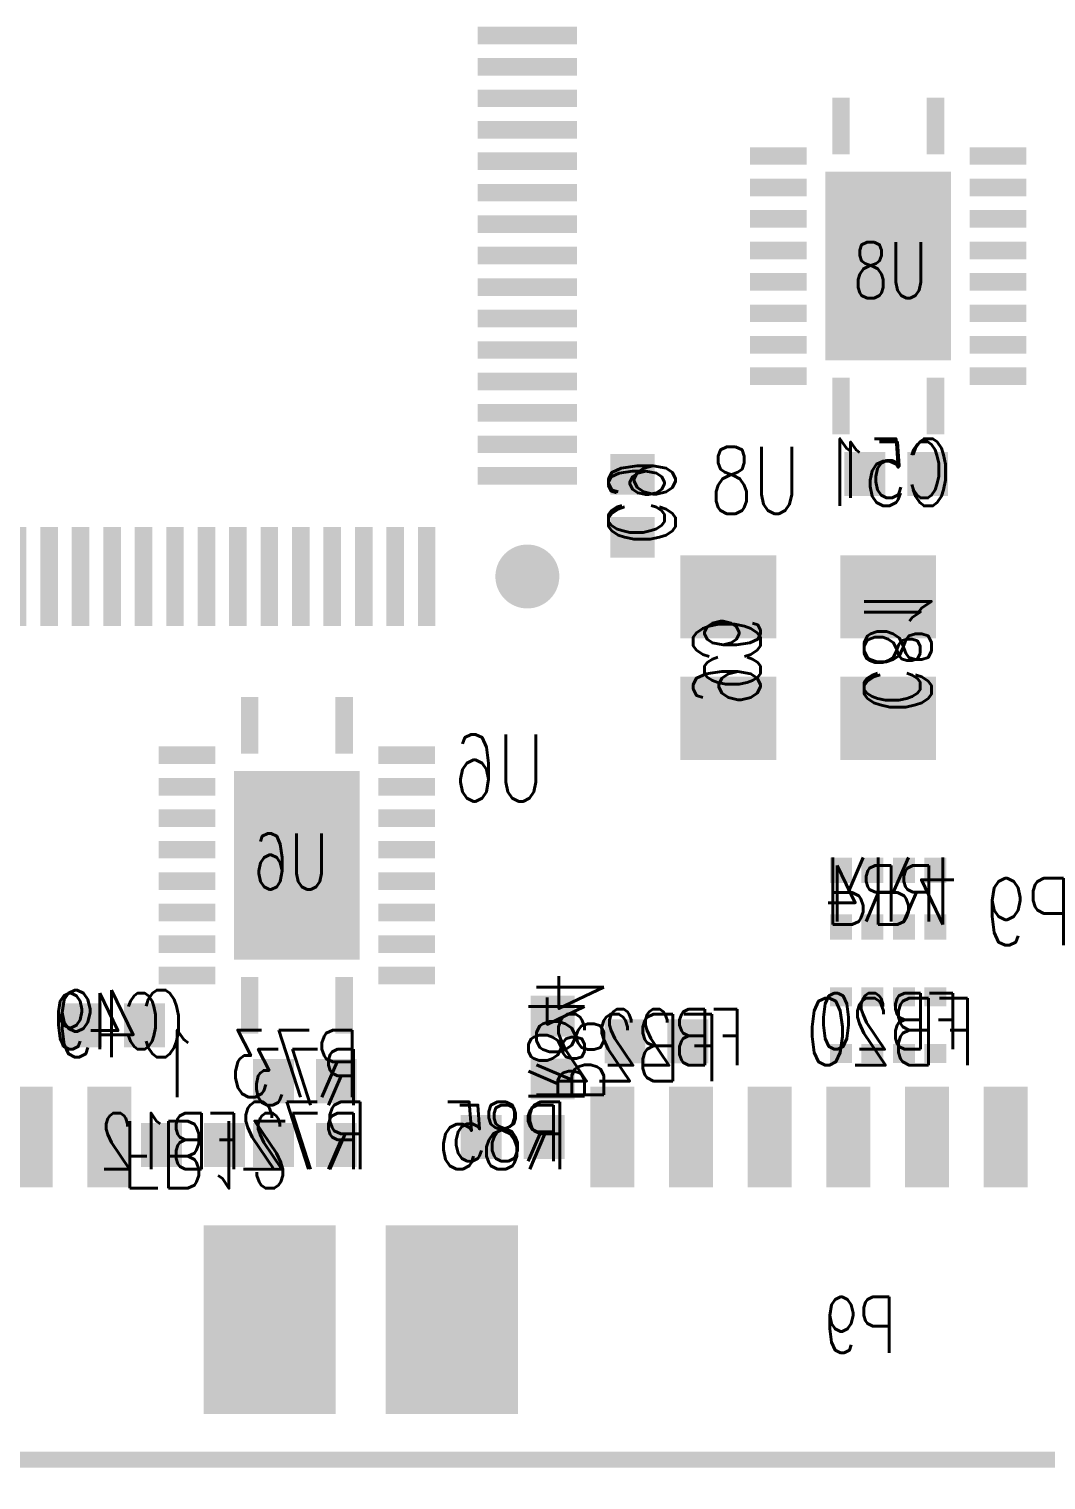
# Model space of a CAD drawing. Extents: x -31.8 to 29.1, y -21.3 to 21.3.
# Drawn here: x -13.02 to 3.14, y -21.32 to 1.74 of the extents above; entities that cross this region are included whole.
import ezdxf

# ---------------------------------------------------------------- set-up
doc = ezdxf.new("R2010")
doc.units = 0
doc.header["$MEASUREMENT"] = 0
doc.layers.get('0').update_dxf_attribs({"linetype": 'CONTINUOUS'})
for name, color, linetype in [('BOARD_OUTLINE_00', 5, 'CONTINUOUS'), ('DRIL_NPLTE_THRU_01', 3, 'CONTINUOUS'), ('DRIL_NPLTE_THRU_02', 112, 'CONTINUOUS'), ('DRIL_NPLTE_THRU_03', 2, 'CONTINUOUS'), ('DRIL_NPLTE_THRU_04', 4, 'CONTINUOUS'), ('DRIL_NPLTE_THRU_05', 171, 'CONTINUOUS'), ('DRIL_NPLTE_THRU_06', 1, 'CONTINUOUS'), ('PADS_BOT', 1, 'CONTINUOUS'), ('PADS_INNER', 3, 'CONTINUOUS'), ('PADS_TOP', 3, 'CONTINUOUS'), ('PART_NAME_06', 183, 'CONTINUOUS'), ('PART_NAME_12', 150, 'CONTINUOUS'), ('TEXT_25', 67, 'CONTINUOUS')]:
    doc.layers.add(name, color=color, linetype=linetype)
doc.styles.add('W0$1524', font='simplex', dxfattribs={"width": 0.75})
doc.styles.add('W0$2032', font='simplex', dxfattribs={"width": 0.75})

# ---------------------------------------------------------------- blocks, each defined once
blk = doc.blocks.new('BOARD_1')
at = {"layer": 'BOARD_OUTLINE_00', "const_width": 0.254}
blk.add_lwpolyline([(0, 0), (58, 0), (58, 42), (0, 42)], close=True, dxfattribs=at)
blk = doc.blocks.new('DRIL_HOLE_0')
blk.add_lwpolyline([(0, 0, 1), (0, 0, 1)], format="xyb", close=True)
blk = doc.blocks.new('PAD_0')
blk.add_lwpolyline([(0, 0, 1), (0, 0, 1)], format="xyb", close=True)
blk = doc.blocks.new('PAD_2')
at = {"const_width": 1.321}
blk.add_lwpolyline([(-0.762, 0), (0.762, 0)], dxfattribs=at)
blk = doc.blocks.new('STK_BOT_7')
at = {"layer": 'DRIL_NPLTE_THRU_01'}
blk.add_blockref('DRIL_HOLE_0', (0, 0), dxfattribs=at)
at = {"layer": 'DRIL_NPLTE_THRU_02'}
blk.add_blockref('DRIL_HOLE_0', (0, 0), dxfattribs=at)
at = {"layer": 'DRIL_NPLTE_THRU_03'}
blk.add_blockref('DRIL_HOLE_0', (0, 0), dxfattribs=at)
at = {"layer": 'DRIL_NPLTE_THRU_04'}
blk.add_blockref('DRIL_HOLE_0', (0, 0), dxfattribs=at)
at = {"layer": 'DRIL_NPLTE_THRU_05'}
blk.add_blockref('DRIL_HOLE_0', (0, 0), dxfattribs=at)
at = {"layer": 'DRIL_NPLTE_THRU_06'}
blk.add_blockref('DRIL_HOLE_0', (0, 0), dxfattribs=at)
at = {"layer": 'PADS_BOT'}
blk.add_blockref('PAD_2', (0, 0), dxfattribs=at)
at = {"layer": 'PADS_INNER'}
blk.add_blockref('PAD_0', (0, 0), dxfattribs=at)
at = {"layer": 'PADS_TOP'}
blk.add_blockref('PAD_0', (0, 0), dxfattribs=at)
blk = doc.blocks.new('SYM_BOT_5')
for p in [(0, 0.9652), (0, -0.9652)]:
    blk.add_blockref('STK_BOT_7', p)
blk = doc.blocks.new('PART_BOT_11')
blk.add_blockref('SYM_BOT_5', (0, 0))
at = {"layer": 'PART_NAME_06', "style": 'W0$2032', "width": 0.75}
blk.add_text('C6', height=1.0668, rotation=270, dxfattribs=at).set_placement((-0.508, 0.635))
at = {"layer": 'PART_NAME_12', "style": 'W0$1524', "width": 0.75}
blk.add_text('C6', height=0.889, rotation=90, dxfattribs=at).set_placement((0.381, -0.508))
blk = doc.blocks.new('PAD_15')
at = {"const_width": 0.35}
blk.add_lwpolyline([(-0.22, 0), (0.18, 0)], dxfattribs=at)
blk = doc.blocks.new('STK_BOT_74')
at = {"layer": 'DRIL_NPLTE_THRU_01'}
blk.add_blockref('DRIL_HOLE_0', (0, 0), dxfattribs=at)
at = {"layer": 'DRIL_NPLTE_THRU_02'}
blk.add_blockref('DRIL_HOLE_0', (0, 0), dxfattribs=at)
at = {"layer": 'DRIL_NPLTE_THRU_03'}
blk.add_blockref('DRIL_HOLE_0', (0, 0), dxfattribs=at)
at = {"layer": 'DRIL_NPLTE_THRU_04'}
blk.add_blockref('DRIL_HOLE_0', (0, 0), dxfattribs=at)
at = {"layer": 'DRIL_NPLTE_THRU_05'}
blk.add_blockref('DRIL_HOLE_0', (0, 0), dxfattribs=at)
at = {"layer": 'DRIL_NPLTE_THRU_06'}
blk.add_blockref('DRIL_HOLE_0', (0, 0), dxfattribs=at)
at = {"layer": 'PADS_BOT', "rotation": 90}
blk.add_blockref('PAD_15', (0, 0), dxfattribs=at)
at = {"layer": 'PADS_INNER'}
blk.add_blockref('PAD_0', (0, 0), dxfattribs=at)
at = {"layer": 'PADS_TOP'}
blk.add_blockref('PAD_0', (0, 0), dxfattribs=at)
blk = doc.blocks.new('SYM_BOT_23')
for p in [(-0.75, 0.45), (-0.25, 0.45), (0.25, 0.45), (0.75, 0.45), (-0.75, -0.45), (-0.25, -0.45), (0.25, -0.45), (0.75, -0.45)]:
    blk.add_blockref('STK_BOT_74', p)
blk = doc.blocks.new('PART_BOT_60')
blk.add_blockref('SYM_BOT_23', (0, 0))
at = {"layer": 'PART_NAME_06', "style": 'W0$2032', "width": 0.75}
blk.add_text('RR4', height=1.0668, rotation=180, dxfattribs=at).set_placement((1.016, 0.635))
at = {"layer": 'PART_NAME_12', "style": 'W0$1524', "width": 0.75}
blk.add_text('RR4', height=0.889, dxfattribs=at).set_placement((-0.762, -0.381))
blk = doc.blocks.new('PAD_16')
at = {"const_width": 0.3}
blk.add_lwpolyline([(-0.175, 0), (0.175, 0)], dxfattribs=at)
blk = doc.blocks.new('STK_BOT_28')
at = {"layer": 'DRIL_NPLTE_THRU_01'}
blk.add_blockref('DRIL_HOLE_0', (0, 0), dxfattribs=at)
at = {"layer": 'DRIL_NPLTE_THRU_02'}
blk.add_blockref('DRIL_HOLE_0', (0, 0), dxfattribs=at)
at = {"layer": 'DRIL_NPLTE_THRU_03'}
blk.add_blockref('DRIL_HOLE_0', (0, 0), dxfattribs=at)
at = {"layer": 'DRIL_NPLTE_THRU_04'}
blk.add_blockref('DRIL_HOLE_0', (0, 0), dxfattribs=at)
at = {"layer": 'DRIL_NPLTE_THRU_05'}
blk.add_blockref('DRIL_HOLE_0', (0, 0), dxfattribs=at)
at = {"layer": 'DRIL_NPLTE_THRU_06'}
blk.add_blockref('DRIL_HOLE_0', (0, 0), dxfattribs=at)
at = {"layer": 'PADS_BOT'}
blk.add_blockref('PAD_16', (0, 0), dxfattribs=at)
at = {"layer": 'PADS_INNER'}
blk.add_blockref('PAD_0', (0, 0), dxfattribs=at)
at = {"layer": 'PADS_TOP'}
blk.add_blockref('PAD_0', (0, 0), dxfattribs=at)
blk = doc.blocks.new('SYM_BOT_24')
for p in [(-0.75, 0.45), (-0.25, 0.45), (0.25, 0.45), (0.75, 0.45), (-0.75, -0.45), (-0.25, -0.45), (0.25, -0.45), (0.75, -0.45)]:
    blk.add_blockref('STK_BOT_28', p)
blk = doc.blocks.new('PART_BOT_67')
blk.add_blockref('SYM_BOT_24', (0, 0))
at = {"layer": 'PART_NAME_06', "style": 'W0$2032', "width": 0.75}
blk.add_text('FB20', height=1.0668, rotation=180, dxfattribs=at).set_placement((1.397, 0.635))
at = {"layer": 'PART_NAME_12', "style": 'W0$1524', "width": 0.75}
blk.add_text('FB20', height=0.889, rotation=180, dxfattribs=at).set_placement((1.143, 0.381))
blk = doc.blocks.new('PAD_6')
at = {"const_width": 0.7}
blk.add_lwpolyline([(-0.8, 0), (0.8, 0)], dxfattribs=at)
blk = doc.blocks.new('STK_BOT_12')
at = {"layer": 'DRIL_NPLTE_THRU_01'}
blk.add_blockref('DRIL_HOLE_0', (0, 0), dxfattribs=at)
at = {"layer": 'DRIL_NPLTE_THRU_02'}
blk.add_blockref('DRIL_HOLE_0', (0, 0), dxfattribs=at)
at = {"layer": 'DRIL_NPLTE_THRU_03'}
blk.add_blockref('DRIL_HOLE_0', (0, 0), dxfattribs=at)
at = {"layer": 'DRIL_NPLTE_THRU_04'}
blk.add_blockref('DRIL_HOLE_0', (0, 0), dxfattribs=at)
at = {"layer": 'DRIL_NPLTE_THRU_05'}
blk.add_blockref('DRIL_HOLE_0', (0, 0), dxfattribs=at)
at = {"layer": 'DRIL_NPLTE_THRU_06'}
blk.add_blockref('DRIL_HOLE_0', (0, 0), dxfattribs=at)
at = {"layer": 'PADS_BOT', "rotation": 90}
blk.add_blockref('PAD_6', (0, 0), dxfattribs=at)
at = {"layer": 'PADS_INNER'}
blk.add_blockref('PAD_0', (0, 0), dxfattribs=at)
at = {"layer": 'PADS_TOP'}
blk.add_blockref('PAD_0', (0, 0), dxfattribs=at)
blk = doc.blocks.new('PAD_7')
at = {"const_width": 2.1}
blk.add_lwpolyline([(-1.5, 0), (1.5, 0)], dxfattribs=at)
blk = doc.blocks.new('STK_BOT_13')
at = {"layer": 'DRIL_NPLTE_THRU_01'}
blk.add_blockref('DRIL_HOLE_0', (0, 0), dxfattribs=at)
at = {"layer": 'DRIL_NPLTE_THRU_02'}
blk.add_blockref('DRIL_HOLE_0', (0, 0), dxfattribs=at)
at = {"layer": 'DRIL_NPLTE_THRU_03'}
blk.add_blockref('DRIL_HOLE_0', (0, 0), dxfattribs=at)
at = {"layer": 'DRIL_NPLTE_THRU_04'}
blk.add_blockref('DRIL_HOLE_0', (0, 0), dxfattribs=at)
at = {"layer": 'DRIL_NPLTE_THRU_05'}
blk.add_blockref('DRIL_HOLE_0', (0, 0), dxfattribs=at)
at = {"layer": 'DRIL_NPLTE_THRU_06'}
blk.add_blockref('DRIL_HOLE_0', (0, 0), dxfattribs=at)
at = {"layer": 'PADS_BOT', "rotation": 90}
blk.add_blockref('PAD_7', (0, 0), dxfattribs=at)
at = {"layer": 'PADS_INNER'}
blk.add_blockref('PAD_0', (0, 0), dxfattribs=at)
at = {"layer": 'PADS_TOP'}
blk.add_blockref('PAD_0', (0, 0), dxfattribs=at)
blk = doc.blocks.new('SYM_BOT_11')
for name, p in [('STK_BOT_12', (-3.75, 0)), ('STK_BOT_12', (-2.5, 0)), ('STK_BOT_12', (-1.25, 0)), ('STK_BOT_12', (0, 0)), ('STK_BOT_12', (1.25, 0)), ('STK_BOT_12', (2.5, 0)), ('STK_BOT_12', (3.75, 0)), ('STK_BOT_13', (-6.3, -2.9)), ('STK_BOT_13', (6.3, -2.9))]:
    blk.add_blockref(name, p)
blk = doc.blocks.new('PART_BOT_72')
blk.add_blockref('SYM_BOT_11', (0, 0))
at = {"layer": 'PART_NAME_06', "style": 'W0$2032', "width": 0.75}
blk.add_text('P7', height=1.0668, dxfattribs=at).set_placement((0.762, 1.397))
at = {"layer": 'PART_NAME_12', "style": 'W0$1524', "width": 0.75}
blk.add_text('P7', height=0.889, dxfattribs=at).set_placement((-0.508, -2.921))
blk = doc.blocks.new('PART_BOT_74')
blk.add_blockref('SYM_BOT_11', (0, 0))
at = {"layer": 'PART_NAME_06', "style": 'W0$2032', "width": 0.75}
blk.add_text('P9', height=1.0668, dxfattribs=at).set_placement((-3.556, 3.048))
at = {"layer": 'PART_NAME_12', "style": 'W0$1524', "width": 0.75}
blk.add_text('P9', height=0.889, dxfattribs=at).set_placement((-0.762, -3.429))
blk = doc.blocks.new('PAD_17')
at = {"const_width": 0.65}
blk.add_lwpolyline([(-0.35, 0), (0.35, 0)], dxfattribs=at)
blk = doc.blocks.new('STK_BOT_31')
at = {"layer": 'DRIL_NPLTE_THRU_01'}
blk.add_blockref('DRIL_HOLE_0', (0, 0), dxfattribs=at)
at = {"layer": 'DRIL_NPLTE_THRU_02'}
blk.add_blockref('DRIL_HOLE_0', (0, 0), dxfattribs=at)
at = {"layer": 'DRIL_NPLTE_THRU_03'}
blk.add_blockref('DRIL_HOLE_0', (0, 0), dxfattribs=at)
at = {"layer": 'DRIL_NPLTE_THRU_04'}
blk.add_blockref('DRIL_HOLE_0', (0, 0), dxfattribs=at)
at = {"layer": 'DRIL_NPLTE_THRU_05'}
blk.add_blockref('DRIL_HOLE_0', (0, 0), dxfattribs=at)
at = {"layer": 'DRIL_NPLTE_THRU_06'}
blk.add_blockref('DRIL_HOLE_0', (0, 0), dxfattribs=at)
at = {"layer": 'PADS_BOT', "rotation": 90}
blk.add_blockref('PAD_17', (0, 0), dxfattribs=at)
at = {"layer": 'PADS_INNER'}
blk.add_blockref('PAD_0', (0, 0), dxfattribs=at)
at = {"layer": 'PADS_TOP'}
blk.add_blockref('PAD_0', (0, 0), dxfattribs=at)
blk = doc.blocks.new('SYM_BOT_25')
for p in [(-0.5, 0), (0.5, 0)]:
    blk.add_blockref('STK_BOT_31', p)
blk = doc.blocks.new('PART_BOT_105')
blk.add_blockref('SYM_BOT_25', (0, 0))
at = {"layer": 'PART_NAME_06', "style": 'W0$2032', "width": 0.75}
blk.add_text('C51', height=1.0668, dxfattribs=at).set_placement((-0.889, -0.508))
at = {"layer": 'PART_NAME_12', "style": 'W0$1524', "width": 0.75}
blk.add_text('C51', height=0.889, dxfattribs=at).set_placement((-0.762, -0.381))
blk = doc.blocks.new('PART_BOT_125')
blk.add_blockref('SYM_BOT_25', (0, 0))
at = {"layer": 'PART_NAME_06', "style": 'W0$2032', "width": 0.75}
blk.add_text('C9', height=1.0668, dxfattribs=at).set_placement((-0.635, -0.381))
at = {"layer": 'PART_NAME_12', "style": 'W0$1524', "width": 0.75}
blk.add_text('C9', height=0.889, dxfattribs=at).set_placement((-0.508, -0.381))
blk = doc.blocks.new('PART_BOT_128')
blk.add_blockref('SYM_BOT_25', (0, 0))
at = {"layer": 'PART_NAME_06', "style": 'W0$2032', "width": 0.75}
blk.add_text('FB12', height=1.0668, dxfattribs=at).set_placement((-1.143, -0.381))
at = {"layer": 'PART_NAME_12', "style": 'W0$1524', "width": 0.75}
blk.add_text('FB12', height=0.889, rotation=180, dxfattribs=at).set_placement((0.762, 0.381))
blk = doc.blocks.new('PART_BOT_135')
blk.add_blockref('SYM_BOT_25', (0, 0))
at = {"layer": 'PART_NAME_06', "style": 'W0$2032', "width": 0.75}
blk.add_text('FB22', height=1.0668, dxfattribs=at).set_placement((-1.016, -0.635))
at = {"layer": 'PART_NAME_12', "style": 'W0$1524', "width": 0.75}
blk.add_text('FB22', height=0.889, dxfattribs=at).set_placement((-1.397, -0.381))
blk = doc.blocks.new('PART_BOT_247')
blk.add_blockref('SYM_BOT_25', (0, 0))
at = {"layer": 'PART_NAME_06', "style": 'W0$2032', "width": 0.75}
blk.add_text('R72', height=1.0668, rotation=180, dxfattribs=at).set_placement((1.016, 0.381))
at = {"layer": 'PART_NAME_12', "style": 'W0$1524', "width": 0.75}
blk.add_text('R72', height=0.889, rotation=180, dxfattribs=at).set_placement((0.889, 0.381))
blk = doc.blocks.new('PART_BOT_248')
blk.add_blockref('SYM_BOT_25', (0, 0))
at = {"layer": 'PART_NAME_06', "style": 'W0$2032', "width": 0.75}
blk.add_text('R73', height=1.0668, rotation=180, dxfattribs=at).set_placement((0.889, 0.254))
at = {"layer": 'PART_NAME_12', "style": 'W0$1524', "width": 0.75}
blk.add_text('R73', height=0.889, rotation=180, dxfattribs=at).set_placement((0.889, 0.381))
blk = doc.blocks.new('PART_BOT_260')
blk.add_blockref('SYM_BOT_25', (0, 0))
at = {"layer": 'PART_NAME_06', "style": 'W0$2032', "width": 0.75}
blk.add_text('R84', height=1.0668, rotation=180, dxfattribs=at).set_placement((0.889, 0.254))
at = {"layer": 'PART_NAME_12', "style": 'W0$1524', "width": 0.75}
blk.add_text('R84', height=0.889, rotation=180, dxfattribs=at).set_placement((0.889, 0.381))
blk = doc.blocks.new('PART_BOT_261')
blk.add_blockref('SYM_BOT_25', (0, 0))
at = {"layer": 'PART_NAME_06', "style": 'W0$2032', "width": 0.75}
blk.add_text('R85', height=1.0668, rotation=180, dxfattribs=at).set_placement((0.889, 0.508))
at = {"layer": 'PART_NAME_12', "style": 'W0$1524', "width": 0.75}
blk.add_text('R85', height=0.889, rotation=180, dxfattribs=at).set_placement((0.762, 0.381))
blk = doc.blocks.new('PART_BOT_276')
blk.add_blockref('SYM_BOT_25', (0, 0))
at = {"layer": 'PART_NAME_06', "style": 'W0$2032', "width": 0.75}
blk.add_text('C49', height=1.0668, dxfattribs=at).set_placement((-1.143, -0.508))
at = {"layer": 'PART_NAME_12', "style": 'W0$1524', "width": 0.75}
blk.add_text('C49', height=0.889, dxfattribs=at).set_placement((-0.762, -0.381))
blk = doc.blocks.new('PAD_19')
at = {"const_width": 0.2794}
blk.add_lwpolyline([(-0.7874, 0), (0.7874, 0)], dxfattribs=at)
blk = doc.blocks.new('STK_BOT_35')
at = {"layer": 'DRIL_NPLTE_THRU_01'}
blk.add_blockref('DRIL_HOLE_0', (0, 0), dxfattribs=at)
at = {"layer": 'DRIL_NPLTE_THRU_02'}
blk.add_blockref('DRIL_HOLE_0', (0, 0), dxfattribs=at)
at = {"layer": 'DRIL_NPLTE_THRU_03'}
blk.add_blockref('DRIL_HOLE_0', (0, 0), dxfattribs=at)
at = {"layer": 'DRIL_NPLTE_THRU_04'}
blk.add_blockref('DRIL_HOLE_0', (0, 0), dxfattribs=at)
at = {"layer": 'DRIL_NPLTE_THRU_05'}
blk.add_blockref('DRIL_HOLE_0', (0, 0), dxfattribs=at)
at = {"layer": 'DRIL_NPLTE_THRU_06'}
blk.add_blockref('DRIL_HOLE_0', (0, 0), dxfattribs=at)
at = {"layer": 'PADS_BOT', "rotation": 90}
blk.add_blockref('PAD_19', (0, 0), dxfattribs=at)
at = {"layer": 'PADS_INNER'}
blk.add_blockref('PAD_0', (0, 0), dxfattribs=at)
at = {"layer": 'PADS_TOP'}
blk.add_blockref('PAD_0', (0, 0), dxfattribs=at)
blk = doc.blocks.new('STK_BOT_34')
at = {"layer": 'DRIL_NPLTE_THRU_01'}
blk.add_blockref('DRIL_HOLE_0', (0, 0), dxfattribs=at)
at = {"layer": 'DRIL_NPLTE_THRU_02'}
blk.add_blockref('DRIL_HOLE_0', (0, 0), dxfattribs=at)
at = {"layer": 'DRIL_NPLTE_THRU_03'}
blk.add_blockref('DRIL_HOLE_0', (0, 0), dxfattribs=at)
at = {"layer": 'DRIL_NPLTE_THRU_04'}
blk.add_blockref('DRIL_HOLE_0', (0, 0), dxfattribs=at)
at = {"layer": 'DRIL_NPLTE_THRU_05'}
blk.add_blockref('DRIL_HOLE_0', (0, 0), dxfattribs=at)
at = {"layer": 'DRIL_NPLTE_THRU_06'}
blk.add_blockref('DRIL_HOLE_0', (0, 0), dxfattribs=at)
at = {"layer": 'PADS_BOT'}
blk.add_blockref('PAD_19', (0, 0), dxfattribs=at)
at = {"layer": 'PADS_INNER'}
blk.add_blockref('PAD_0', (0, 0), dxfattribs=at)
at = {"layer": 'PADS_TOP'}
blk.add_blockref('PAD_0', (0, 0), dxfattribs=at)
blk = doc.blocks.new('PAD_21')
at = {"const_width": 0.508}
blk.add_lwpolyline([(0, -0.254, 1), (0, 0.254, 1)], format="xyb", close=True, dxfattribs=at)
blk = doc.blocks.new('STK_BOT_36')
at = {"layer": 'DRIL_NPLTE_THRU_01'}
blk.add_blockref('DRIL_HOLE_0', (0, 0), dxfattribs=at)
at = {"layer": 'DRIL_NPLTE_THRU_02'}
blk.add_blockref('DRIL_HOLE_0', (0, 0), dxfattribs=at)
at = {"layer": 'DRIL_NPLTE_THRU_03'}
blk.add_blockref('DRIL_HOLE_0', (0, 0), dxfattribs=at)
at = {"layer": 'DRIL_NPLTE_THRU_04'}
blk.add_blockref('DRIL_HOLE_0', (0, 0), dxfattribs=at)
at = {"layer": 'DRIL_NPLTE_THRU_05'}
blk.add_blockref('DRIL_HOLE_0', (0, 0), dxfattribs=at)
at = {"layer": 'DRIL_NPLTE_THRU_06'}
blk.add_blockref('DRIL_HOLE_0', (0, 0), dxfattribs=at)
at = {"layer": 'PADS_BOT'}
blk.add_blockref('PAD_21', (0, 0), dxfattribs=at)
at = {"layer": 'PADS_INNER'}
blk.add_blockref('PAD_0', (0, 0), dxfattribs=at)
at = {"layer": 'PADS_TOP'}
blk.add_blockref('PAD_0', (0, 0), dxfattribs=at)
blk = doc.blocks.new('SYM_BOT_29')
for name, p in [('STK_BOT_35', (-6, 7.6)), ('STK_BOT_35', (-5.5, 7.6)), ('STK_BOT_35', (-5, 7.6)), ('STK_BOT_35', (-4.5, 7.6)), ('STK_BOT_35', (-4, 7.6)), ('STK_BOT_35', (-3.5, 7.6)), ('STK_BOT_35', (-3, 7.6)), ('STK_BOT_35', (-2.5, 7.6)), ('STK_BOT_35', (-2, 7.6)), ('STK_BOT_35', (-1.5, 7.6)), ('STK_BOT_35', (-1, 7.6)), ('STK_BOT_35', (-0.5, 7.6)), ('STK_BOT_35', (0, 7.6)), ('STK_BOT_35', (0.5, 7.6)), ('STK_BOT_35', (1, 7.6)), ('STK_BOT_35', (1.5, 7.6)), ('STK_BOT_35', (2, 7.6)), ('STK_BOT_35', (2.5, 7.6)), ('STK_BOT_35', (3, 7.6)), ('STK_BOT_35', (3.5, 7.6)), ('STK_BOT_35', (4, 7.6)), ('STK_BOT_35', (4.5, 7.6)), ('STK_BOT_35', (5, 7.6)), ('STK_BOT_35', (5.5, 7.6)), ('STK_BOT_35', (6, 7.6)), ('STK_BOT_36', (7.6, 7.6)), ('STK_BOT_34', (-7.6, 6)), ('STK_BOT_34', (7.6, 6)), ('STK_BOT_34', (-7.6, 5.5)), ('STK_BOT_34', (7.6, 5.5)), ('STK_BOT_34', (-7.6, 5)), ('STK_BOT_34', (7.6, 5)), ('STK_BOT_34', (-7.6, 4.5)), ('STK_BOT_34', (7.6, 4.5)), ('STK_BOT_34', (-7.6, 4)), ('STK_BOT_34', (7.6, 4)), ('STK_BOT_34', (-7.6, 3.5)), ('STK_BOT_34', (7.6, 3.5)), ('STK_BOT_34', (-7.6, 3)), ('STK_BOT_34', (7.6, 3)), ('STK_BOT_34', (-7.6, 2.5)), ('STK_BOT_34', (7.6, 2.5)), ('STK_BOT_34', (-7.6, 2)), ('STK_BOT_34', (7.6, 2)), ('STK_BOT_34', (-7.6, 1.5)), ('STK_BOT_34', (7.6, 1.5)), ('STK_BOT_34', (-7.6, 1)), ('STK_BOT_34', (7.6, 1)), ('STK_BOT_34', (-7.6, 0.5)), ('STK_BOT_34', (7.6, 0.5)), ('STK_BOT_34', (-7.6, 0)), ('STK_BOT_34', (7.6, 0)), ('STK_BOT_34', (-7.6, -0.5)), ('STK_BOT_34', (7.6, -0.5)), ('STK_BOT_34', (-7.6, -1)), ('STK_BOT_34', (7.6, -1)), ('STK_BOT_34', (-7.6, -1.5)), ('STK_BOT_34', (7.6, -1.5)), ('STK_BOT_34', (-7.6, -2)), ('STK_BOT_34', (7.6, -2)), ('STK_BOT_34', (-7.6, -2.5)), ('STK_BOT_34', (7.6, -2.5)), ('STK_BOT_34', (-7.6, -3)), ('STK_BOT_34', (7.6, -3)), ('STK_BOT_34', (-7.6, -3.5)), ('STK_BOT_34', (7.6, -3.5)), ('STK_BOT_34', (-7.6, -4)), ('STK_BOT_34', (7.6, -4)), ('STK_BOT_34', (-7.6, -4.5)), ('STK_BOT_34', (7.6, -4.5)), ('STK_BOT_34', (-7.6, -5)), ('STK_BOT_34', (7.6, -5)), ('STK_BOT_34', (-7.6, -5.5)), ('STK_BOT_34', (7.6, -5.5)), ('STK_BOT_34', (-7.6, -6)), ('STK_BOT_34', (7.6, -6)), ('STK_BOT_35', (-6, -7.599934)), ('STK_BOT_35', (-5.5, -7.599934)), ('STK_BOT_35', (-5, -7.599934)), ('STK_BOT_35', (-4.5, -7.599934)), ('STK_BOT_35', (-4, -7.599934)), ('STK_BOT_35', (-3.5, -7.599934)), ('STK_BOT_35', (-3, -7.599934)), ('STK_BOT_35', (-2.5, -7.599934)), ('STK_BOT_35', (-2, -7.599934)), ('STK_BOT_35', (-1.5, -7.599934)), ('STK_BOT_35', (-1, -7.599934)), ('STK_BOT_35', (-0.5, -7.599934)), ('STK_BOT_35', (0, -7.599934)), ('STK_BOT_35', (0.5, -7.599934)), ('STK_BOT_35', (1, -7.599934)), ('STK_BOT_35', (1.5, -7.599934)), ('STK_BOT_35', (2, -7.599934)), ('STK_BOT_35', (2.5, -7.599934)), ('STK_BOT_35', (3, -7.599934)), ('STK_BOT_35', (3.5, -7.599934)), ('STK_BOT_35', (4, -7.599934)), ('STK_BOT_35', (4.5, -7.599934)), ('STK_BOT_35', (5, -7.599934)), ('STK_BOT_35', (5.5, -7.599934)), ('STK_BOT_35', (6, -7.599934)), ('STK_BOT_36', (-7.6, -7.6))]:
    blk.add_blockref(name, p)
blk = doc.blocks.new('PART_BOT_306')
blk.add_blockref('SYM_BOT_29', (0, 0))
at = {"layer": 'PART_NAME_06', "style": 'W0$2032', "width": 0.75}
blk.add_text('U1', height=1.0668, rotation=180, dxfattribs=at).set_placement((-9.677, -1.422))
at = {"layer": 'PART_NAME_12', "style": 'W0$1524', "width": 0.75}
blk.add_text('U1', height=0.889, rotation=180, dxfattribs=at).set_placement((-0.508, 0.254))
blk = doc.blocks.new('PAD_22')
at = {"const_width": 0.28}
blk.add_lwpolyline([(-0.47, 0), (0.43, 0)], dxfattribs=at)
blk = doc.blocks.new('STK_BOT_77')
at = {"layer": 'DRIL_NPLTE_THRU_01'}
blk.add_blockref('DRIL_HOLE_0', (0, 0), dxfattribs=at)
at = {"layer": 'DRIL_NPLTE_THRU_02'}
blk.add_blockref('DRIL_HOLE_0', (0, 0), dxfattribs=at)
at = {"layer": 'DRIL_NPLTE_THRU_03'}
blk.add_blockref('DRIL_HOLE_0', (0, 0), dxfattribs=at)
at = {"layer": 'DRIL_NPLTE_THRU_04'}
blk.add_blockref('DRIL_HOLE_0', (0, 0), dxfattribs=at)
at = {"layer": 'DRIL_NPLTE_THRU_05'}
blk.add_blockref('DRIL_HOLE_0', (0, 0), dxfattribs=at)
at = {"layer": 'DRIL_NPLTE_THRU_06'}
blk.add_blockref('DRIL_HOLE_0', (0, 0), dxfattribs=at)
at = {"layer": 'PADS_BOT'}
blk.add_blockref('PAD_22', (0, 0), dxfattribs=at)
at = {"layer": 'PADS_INNER'}
blk.add_blockref('PAD_0', (0, 0), dxfattribs=at)
at = {"layer": 'PADS_TOP'}
blk.add_blockref('PAD_0', (0, 0), dxfattribs=at)
blk = doc.blocks.new('STK_BOT_78')
at = {"layer": 'DRIL_NPLTE_THRU_01'}
blk.add_blockref('DRIL_HOLE_0', (0, 0), dxfattribs=at)
at = {"layer": 'DRIL_NPLTE_THRU_02'}
blk.add_blockref('DRIL_HOLE_0', (0, 0), dxfattribs=at)
at = {"layer": 'DRIL_NPLTE_THRU_03'}
blk.add_blockref('DRIL_HOLE_0', (0, 0), dxfattribs=at)
at = {"layer": 'DRIL_NPLTE_THRU_04'}
blk.add_blockref('DRIL_HOLE_0', (0, 0), dxfattribs=at)
at = {"layer": 'DRIL_NPLTE_THRU_05'}
blk.add_blockref('DRIL_HOLE_0', (0, 0), dxfattribs=at)
at = {"layer": 'DRIL_NPLTE_THRU_06'}
blk.add_blockref('DRIL_HOLE_0', (0, 0), dxfattribs=at)
at = {"layer": 'PADS_BOT', "rotation": 90}
blk.add_blockref('PAD_22', (0, 0), dxfattribs=at)
at = {"layer": 'PADS_INNER'}
blk.add_blockref('PAD_0', (0, 0), dxfattribs=at)
at = {"layer": 'PADS_TOP'}
blk.add_blockref('PAD_0', (0, 0), dxfattribs=at)
blk = doc.blocks.new('PAD_23')
at = {"const_width": 0.28}
blk.add_lwpolyline([(-0.43, 0), (0.47, 0)], dxfattribs=at)
blk = doc.blocks.new('STK_BOT_79')
at = {"layer": 'DRIL_NPLTE_THRU_01'}
blk.add_blockref('DRIL_HOLE_0', (0, 0), dxfattribs=at)
at = {"layer": 'DRIL_NPLTE_THRU_02'}
blk.add_blockref('DRIL_HOLE_0', (0, 0), dxfattribs=at)
at = {"layer": 'DRIL_NPLTE_THRU_03'}
blk.add_blockref('DRIL_HOLE_0', (0, 0), dxfattribs=at)
at = {"layer": 'DRIL_NPLTE_THRU_04'}
blk.add_blockref('DRIL_HOLE_0', (0, 0), dxfattribs=at)
at = {"layer": 'DRIL_NPLTE_THRU_05'}
blk.add_blockref('DRIL_HOLE_0', (0, 0), dxfattribs=at)
at = {"layer": 'DRIL_NPLTE_THRU_06'}
blk.add_blockref('DRIL_HOLE_0', (0, 0), dxfattribs=at)
at = {"layer": 'PADS_BOT'}
blk.add_blockref('PAD_23', (0, 0), dxfattribs=at)
at = {"layer": 'PADS_INNER'}
blk.add_blockref('PAD_0', (0, 0), dxfattribs=at)
at = {"layer": 'PADS_TOP'}
blk.add_blockref('PAD_0', (0, 0), dxfattribs=at)
blk = doc.blocks.new('STK_BOT_76')
at = {"layer": 'DRIL_NPLTE_THRU_01'}
blk.add_blockref('DRIL_HOLE_0', (0, 0), dxfattribs=at)
at = {"layer": 'DRIL_NPLTE_THRU_02'}
blk.add_blockref('DRIL_HOLE_0', (0, 0), dxfattribs=at)
at = {"layer": 'DRIL_NPLTE_THRU_03'}
blk.add_blockref('DRIL_HOLE_0', (0, 0), dxfattribs=at)
at = {"layer": 'DRIL_NPLTE_THRU_04'}
blk.add_blockref('DRIL_HOLE_0', (0, 0), dxfattribs=at)
at = {"layer": 'DRIL_NPLTE_THRU_05'}
blk.add_blockref('DRIL_HOLE_0', (0, 0), dxfattribs=at)
at = {"layer": 'DRIL_NPLTE_THRU_06'}
blk.add_blockref('DRIL_HOLE_0', (0, 0), dxfattribs=at)
at = {"layer": 'PADS_BOT', "rotation": 90}
blk.add_blockref('PAD_23', (0, 0), dxfattribs=at)
at = {"layer": 'PADS_INNER'}
blk.add_blockref('PAD_0', (0, 0), dxfattribs=at)
at = {"layer": 'PADS_TOP'}
blk.add_blockref('PAD_0', (0, 0), dxfattribs=at)
blk = doc.blocks.new('PAD_24')
at = {"const_width": 2}
blk.add_lwpolyline([(-1.5, 0), (1.5, 0)], dxfattribs=at)
blk = doc.blocks.new('STK_BOT_39')
at = {"layer": 'DRIL_NPLTE_THRU_01'}
blk.add_blockref('DRIL_HOLE_0', (0, 0), dxfattribs=at)
at = {"layer": 'DRIL_NPLTE_THRU_02'}
blk.add_blockref('DRIL_HOLE_0', (0, 0), dxfattribs=at)
at = {"layer": 'DRIL_NPLTE_THRU_03'}
blk.add_blockref('DRIL_HOLE_0', (0, 0), dxfattribs=at)
at = {"layer": 'DRIL_NPLTE_THRU_04'}
blk.add_blockref('DRIL_HOLE_0', (0, 0), dxfattribs=at)
at = {"layer": 'DRIL_NPLTE_THRU_05'}
blk.add_blockref('DRIL_HOLE_0', (0, 0), dxfattribs=at)
at = {"layer": 'DRIL_NPLTE_THRU_06'}
blk.add_blockref('DRIL_HOLE_0', (0, 0), dxfattribs=at)
at = {"layer": 'PADS_BOT'}
blk.add_blockref('PAD_24', (0, 0), dxfattribs=at)
at = {"layer": 'PADS_INNER'}
blk.add_blockref('PAD_0', (0, 0), dxfattribs=at)
at = {"layer": 'PADS_TOP'}
blk.add_blockref('PAD_0', (0, 0), dxfattribs=at)
blk = doc.blocks.new('SYM_BOT_30')
for name, p in [('STK_BOT_76', (-1.75, 1.725)), ('STK_BOT_76', (-1.25, 1.725)), ('STK_BOT_76', (-0.75, 1.725)), ('STK_BOT_76', (-0.25, 1.725)), ('STK_BOT_76', (0.25, 1.725)), ('STK_BOT_76', (0.75, 1.725)), ('STK_BOT_76', (1.25, 1.725)), ('STK_BOT_76', (1.75, 1.725)), ('STK_BOT_39', (0, 0)), ('STK_BOT_77', (-2.205, 0.75)), ('STK_BOT_79', (2.205, 0.75)), ('STK_BOT_77', (-2.205, -0.75)), ('STK_BOT_79', (2.205, -0.75)), ('STK_BOT_78', (-1.75, -1.725)), ('STK_BOT_78', (-1.25, -1.725)), ('STK_BOT_78', (-0.75, -1.725)), ('STK_BOT_78', (-0.25, -1.725)), ('STK_BOT_78', (0.25, -1.725)), ('STK_BOT_78', (0.75, -1.725)), ('STK_BOT_78', (1.25, -1.725)), ('STK_BOT_78', (1.75, -1.725))]:
    blk.add_blockref(name, p)
blk = doc.blocks.new('PART_BOT_308')
blk.add_blockref('SYM_BOT_30', (0, 0))
at = {"layer": 'PART_NAME_06', "style": 'W0$2032', "width": 0.75}
blk.add_text('U6', height=1.0668, rotation=90, dxfattribs=at).set_placement((-1.016, -3.937))
at = {"layer": 'PART_NAME_12', "style": 'W0$1524', "width": 0.75}
blk.add_text('U6', height=0.889, rotation=90, dxfattribs=at).set_placement((0.381, -0.508))
blk = doc.blocks.new('PART_BOT_309')
blk.add_blockref('SYM_BOT_30', (0, 0))
at = {"layer": 'PART_NAME_06', "style": 'W0$2032', "width": 0.75}
blk.add_text('U8', height=1.0668, rotation=90, dxfattribs=at).set_placement((3.937, 1.397))
at = {"layer": 'PART_NAME_12', "style": 'W0$1524', "width": 0.75}
blk.add_text('U8', height=0.889, rotation=90, dxfattribs=at).set_placement((0.508, -0.635))
blk = doc.blocks.new('PART_BOT_330')
blk.add_blockref('SYM_BOT_5', (0, 0))
at = {"layer": 'PART_NAME_06', "style": 'W0$2032', "width": 0.75}
blk.add_text('C81', height=1.0668, rotation=270, dxfattribs=at).set_placement((-0.381, 0.889))
at = {"layer": 'PART_NAME_12', "style": 'W0$1524', "width": 0.75}
blk.add_text('C81', height=0.889, rotation=270, dxfattribs=at).set_placement((-0.381, 0.762))

msp = doc.modelspace()

# ---------------------------------------------------------------- block references
msp.add_blockref('BOARD_1', (-29, -21))
at = {"xscale": -1}
for name, p, rotation in [('PART_BOT_306', (-12.7, 0.635), 180), ('PART_BOT_309', (0.635, -2.032), 90), ('PART_BOT_125', (-3.429, -5.842), 270), ('PART_BOT_330', (0.635, -8.255), 180), ('PART_BOT_308', (-8.763, -11.557), 90), ('PART_BOT_260', (-4.699, -14.4526), 90), ('PART_BOT_67', (0.635, -14.097), 180), ('PART_BOT_248', (-8.636, -14.986), 180), ('PART_BOT_261', (-5.334, -15.875), 180), ('PART_BOT_128', (-10.414, -16.002), 180), ('PART_BOT_247', (-8.636, -16.002), 180)]:
    msp.add_blockref(name, p, dxfattribs=dict(at, rotation=rotation))
for name, p in [('PART_BOT_105', (0.762, -5.334)), ('PART_BOT_11', (-1.905, -8.255)), ('PART_BOT_60', (0.635, -12.065)), ('PART_BOT_74', (0, -15.875)), ('PART_BOT_72', (-15.494, -15.875)), ('PART_BOT_276', (-11.684, -14.097)), ('PART_BOT_135', (-3.048, -14.351))]:
    msp.add_blockref(name, p, dxfattribs=at)

# ---------------------------------------------------------------- texts
at = {"layer": 'TEXT_25', "style": 'W0$2032', "text_generation_flag": 2, "width": 0.75}
msp.add_text('1', height=1.0668, dxfattribs=at).set_placement((-10.287, -15.24))

doc.saveas('drawing.dxf')
